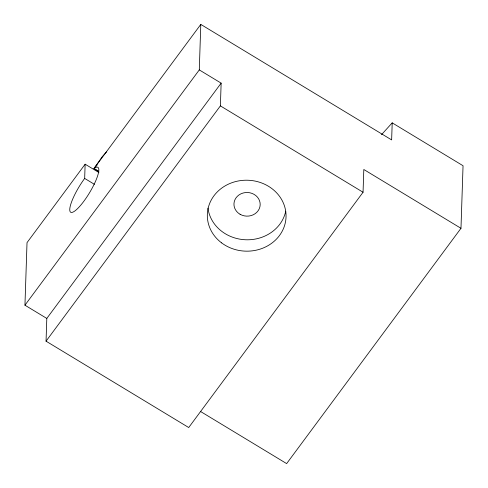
<?xml version="1.0" encoding="UTF-8"?>
<svg xmlns="http://www.w3.org/2000/svg" width="488" height="488" viewBox="0 0 488 488"><rect width="100%" height="100%" fill="white"/><g stroke="black" fill="none" stroke-linecap="round" stroke-linejoin="round"><path stroke-width="0.73" d="M200.556 411.494L286.639 463.6L460.977 228.305L363.81 169.489L363.054 192.241L188.716 427.537L46.049 341.179L46.805 318.426L24.949 305.195L27.023 242.627L85.138 164.2L98.789 172.465M98.966 172.032L94.025 168.488L94.824 167.884A26.248 6.015 -58.8 0 1 91.226 189.844A26.248 6.015 -58.8 0 1 70.156 211.676A26.248 6.015 -58.8 0 1 84.668 178.419L85.138 164.2M24.949 305.195L199.287 69.906L200.794 24.4L391.638 139.916L392.206 122.854L463.051 165.737L460.977 228.305M46.049 341.179L220.387 105.884L221.143 83.131L199.287 69.906M200.794 24.4L94.032 168.494L98.582 171.251M46.805 318.426L221.143 83.131M106.476 151.988L102.382 156.508L94.025 168.488L97.082 165.115M381.476 134.712L392.206 122.854M220.387 105.884L363.054 192.241M84.668 178.419L94.416 184.324M285.742 211.164A39.369 35.478 1.9 0 1 245.635 239.767A39.369 35.478 1.9 0 1 207.955 208.126M240.096 214.293A13.121 11.828 1.9 0 0 260.177 204.832A13.121 11.828 1.9 0 0 240.926 193.827A13.121 11.828 1.9 0 0 240.096 214.293M221.601 242.878A39.369 35.478 1.9 0 0 285.504 221.845A39.369 35.478 1.9 0 0 232.959 182.353A39.369 35.478 1.9 0 0 221.601 242.878"/></g></svg>
